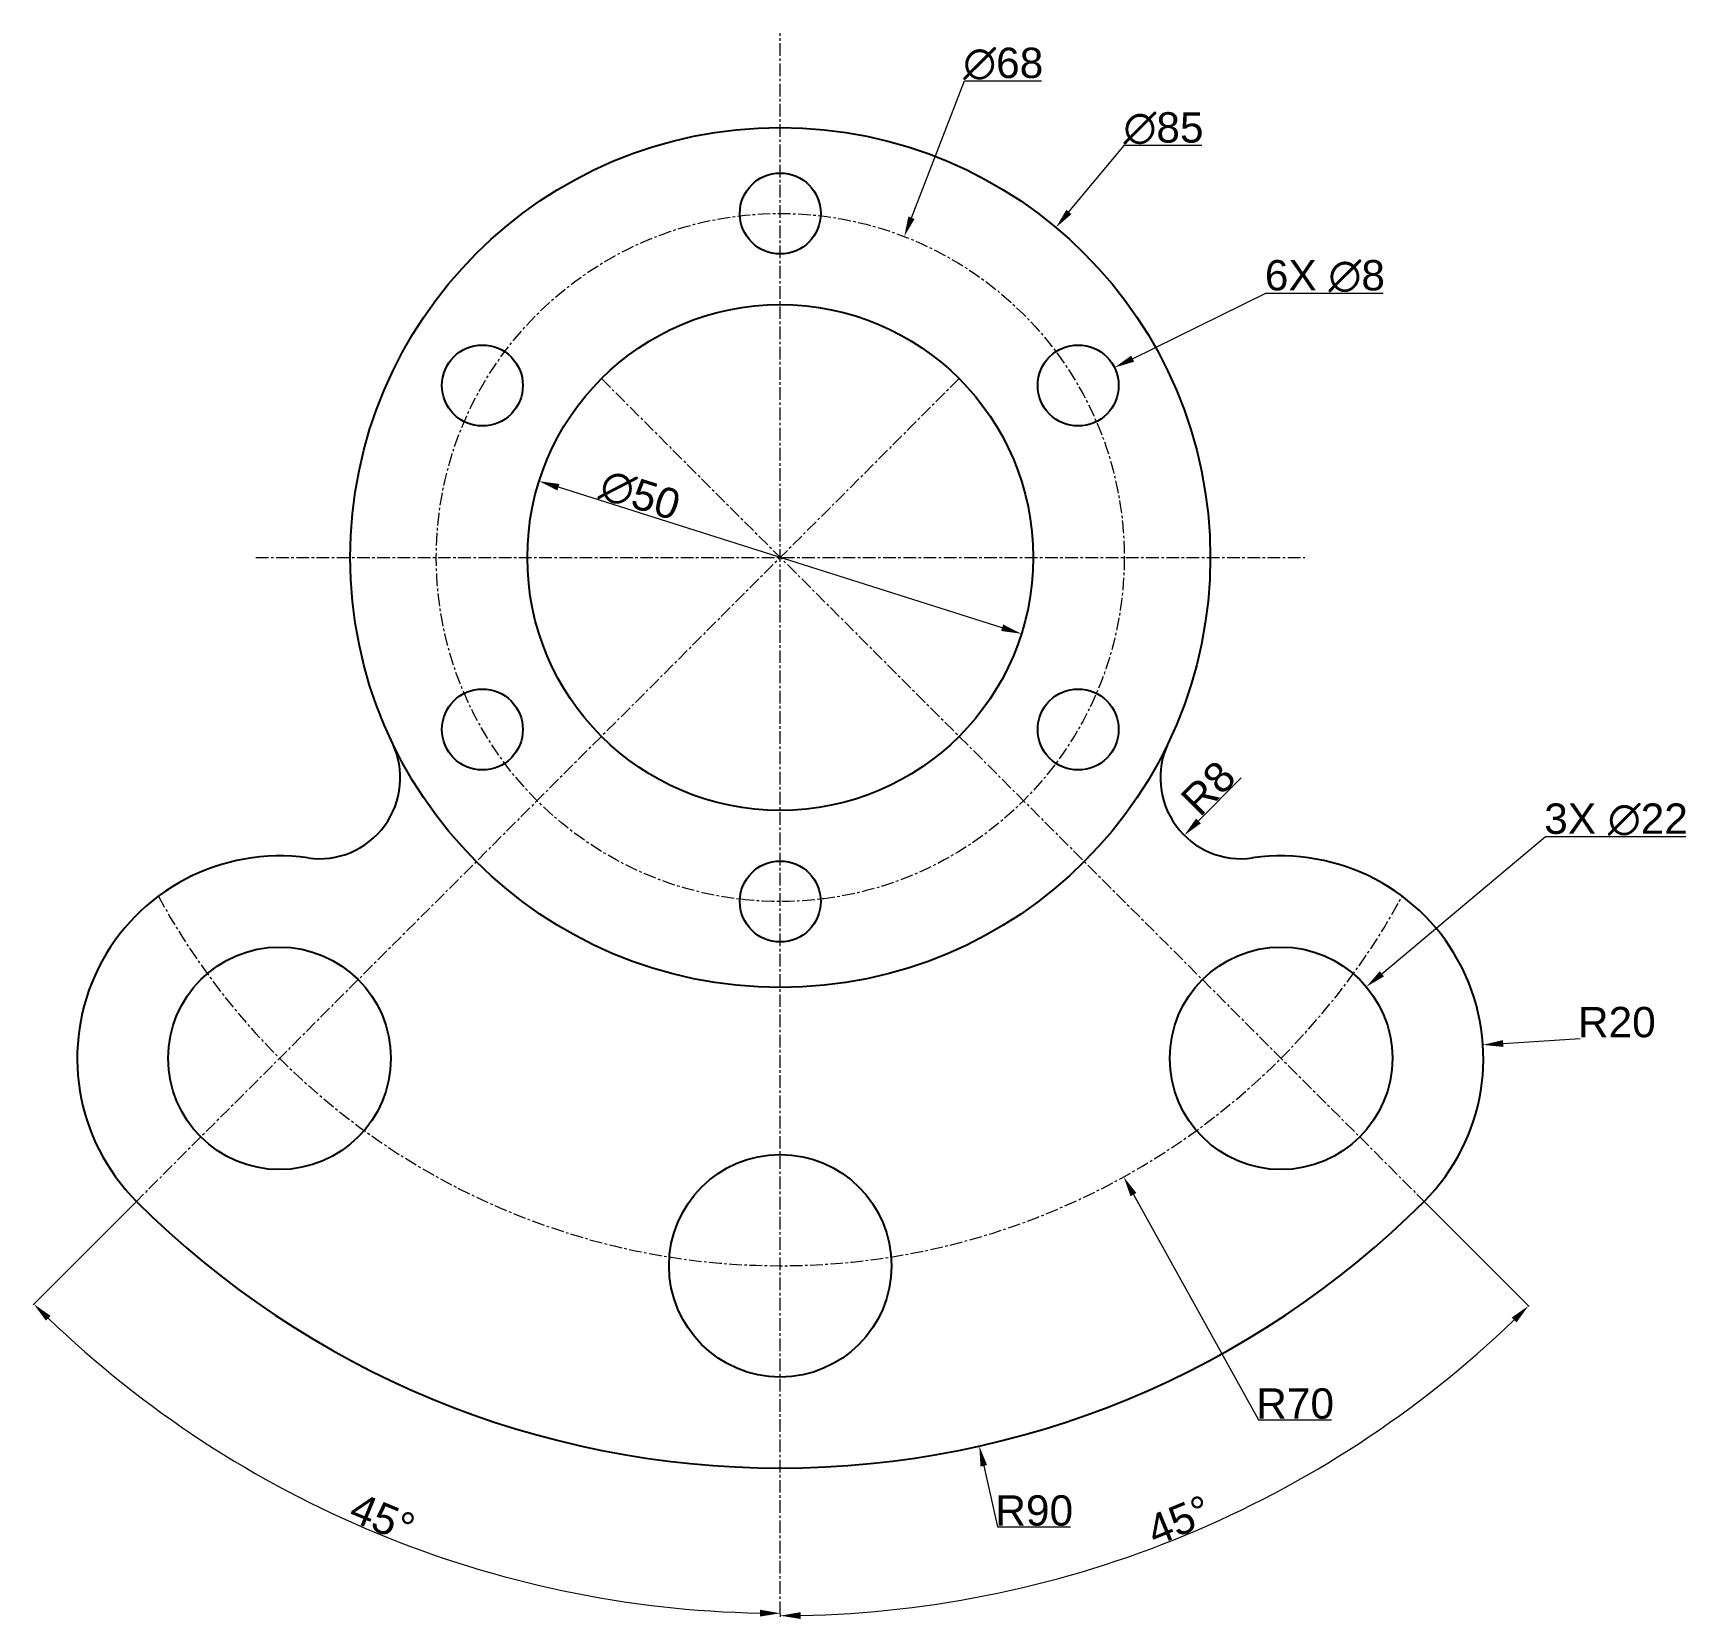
# Model space of a CAD drawing. Header units: millimetres. Extents: x -74 to 90, y -105 to 52.
import ezdxf

# ---------------------------------------------------------------- set-up
doc = ezdxf.new("R2010")
doc.units = ezdxf.units.MM
doc.header["$MEASUREMENT"] = 0
doc.linetypes.add('CENTER', pattern=[2, 1.25, -0.25, 0.25, -0.25])
doc.layers.add('AM_5', color=3, linetype='Continuous', lineweight=15)
doc.layers.add('AM_7', color=4, linetype='CENTER', lineweight=15)
doc.styles.get("Standard").update_dxf_attribs({"font": 'arial.ttf'})
doc.dimstyles.new('AM_ANSI$2', dxfattribs={"dimtxt": 3, "dimasz": 2, "dimexe": 0.1, "dimexo": 0.05, "dimgap": 0.06, "dimtad": 1, "dimtoh": 1, "dimdec": 3, "dimzin": 9, "dimdsep": 46, "dimtxsty": 'Standard', "dimcen": 0, "dimclrd": 256, "dimclre": 256, "dimclrt": 2, "dimadec": 0, "dimazin": 2, "dimtp": 0.1, "dimtm": 0.1, "dimtfac": 0.71, "dimtdec": 3, "dimtofl": 0, "dimtmove": 0, "dimatfit": 3, "dimfxl": 1, "dimtolj": 1, "dimtzin": 7, "dimlwd": -1, "dimlwe": -1, "dimarcsym": 1})
doc.dimstyles.new('AM_ANSI$3', dxfattribs={"dimtxt": 3, "dimasz": 2, "dimexe": 0.1, "dimexo": 0.05, "dimgap": 0.06, "dimtad": 1, "dimtoh": 1, "dimdec": 3, "dimzin": 9, "dimdsep": 46, "dimtxsty": 'Standard', "dimcen": 0, "dimclrd": 256, "dimclre": 256, "dimclrt": 2, "dimadec": 0, "dimazin": 2, "dimtp": 0.1, "dimtm": 0.1, "dimtfac": 0.71, "dimtdec": 3, "dimtofl": 0, "dimtmove": 0, "dimatfit": 0, "dimfxl": 1, "dimtolj": 1, "dimtzin": 7, "dimlwd": -1, "dimlwe": -1, "dimarcsym": 1})
doc.dimstyles.new('AM_ANSI$4', dxfattribs={"dimtxt": 3, "dimasz": 2, "dimexe": 0.1, "dimexo": 0.05, "dimgap": 0.06, "dimtad": 1, "dimtoh": 1, "dimdec": 3, "dimzin": 9, "dimdsep": 46, "dimtxsty": 'Standard', "dimcen": 0, "dimclrd": 256, "dimclre": 256, "dimclrt": 2, "dimadec": 0, "dimazin": 2, "dimtp": 0.1, "dimtm": 0.1, "dimtfac": 0.71, "dimtdec": 3, "dimtofl": 0, "dimtmove": 0, "dimatfit": 0, "dimfxl": 1, "dimtolj": 1, "dimtzin": 7, "dimlwd": -1, "dimlwe": -1, "dimarcsym": 1})

# ---------------------------------------------------------------- blocks, each defined once
blk = doc.blocks.new('*D5')
at = {"layer": 'AM_5', "transparency": 16777216}
for p, q in [((28.53, 34.15), (34.03, 40.74)), ((34.03, 40.74), (41.68, 40.74))]:
    blk.add_line(p, q, dxfattribs=at)
blk.add_solid([(28.27, 34.36), (28.79, 33.94), (27.25, 32.62)], dxfattribs=at)
at = {"layer": 'Defpoints', "color": 0, "transparency": 16777216}
for p in [(27.25, 32.62), (-27.25, -32.62)]:
    blk.add_point(p, dxfattribs=at)
at = {"layer": 'AM_5', "color": 2, "transparency": 16777216, "insert": (37.88, 42.41), "char_height": 3, "attachment_point": 5}
blk.add_mtext('\\A1;∅85', dxfattribs=at)
blk = doc.blocks.new('*D6')
at = {"layer": 'AM_5', "transparency": 16777216}
blk.add_line((21.93, -6.94), (-21.93, 6.94), dxfattribs=at)
for points in [[(-21.83, 7.26), (-22.03, 6.62), (-23.83, 7.54)], [(22.03, -6.62), (21.83, -7.26), (23.83, -7.54)]]:
    blk.add_solid(points, dxfattribs=at)
at = {"layer": 'Defpoints', "color": 0, "transparency": 16777216}
for p in [(-23.83, 7.54), (23.83, -7.54)]:
    blk.add_point(p, dxfattribs=at)
at = {"layer": 'AM_5', "color": 2, "transparency": 16777216, "insert": (-13.86, 6.15), "char_height": 3, "attachment_point": 5, "rotation": 342.4361}
blk.add_mtext('\\A1;∅50', dxfattribs=at)
blk = doc.blocks.new('*D7')
at = {"layer": 'AM_5', "transparency": 16777216}
for p, q in [((12.97, 33.58), (18.2, 47.11)), ((18.2, 47.11), (25.83, 47.11))]:
    blk.add_line(p, q, dxfattribs=at)
blk.add_solid([(12.66, 33.7), (13.28, 33.46), (12.25, 31.72)], dxfattribs=at)
at = {"layer": 'Defpoints', "color": 0, "transparency": 16777216}
for p in [(12.25, 31.72), (-12.25, -31.72)]:
    blk.add_point(p, dxfattribs=at)
at = {"layer": 'AM_5', "color": 2, "transparency": 16777216, "insert": (22.04, 48.79), "char_height": 3, "attachment_point": 5}
blk.add_mtext('\\A1;∅68', dxfattribs=at)
blk = doc.blocks.new('*D8')
at = {"layer": 'AM_5', "transparency": 16777216}
for p, q in [((34.91, -62.97), (47.26, -85.23)), ((47.26, -85.23), (54.47, -85.23))]:
    blk.add_line(p, q, dxfattribs=at)
blk.add_solid([(35.2, -62.81), (34.62, -63.13), (33.94, -61.22)], dxfattribs=at)
at = {"layer": 'Defpoints', "color": 0, "transparency": 16777216}
for p in [(0, 0), (33.94, -61.22)]:
    blk.add_point(p, dxfattribs=at)
at = {"layer": 'AM_5', "color": 2, "transparency": 16777216, "insert": (50.89, -83.64), "char_height": 3, "attachment_point": 5}
blk.add_mtext('\\A1;R70', dxfattribs=at)
blk = doc.blocks.new('*D9')
at = {"layer": 'AM_5', "transparency": 16777216}
for p, q in [((20.11, -89.78), (21.46, -95.8)), ((21.46, -95.8), (28.68, -95.8))]:
    blk.add_line(p, q, dxfattribs=at)
blk.add_solid([(20.44, -89.7), (19.79, -89.85), (19.67, -87.82)], dxfattribs=at)
at = {"layer": 'Defpoints', "color": 0, "transparency": 16777216}
for p in [(0, 0), (19.67, -87.82)]:
    blk.add_point(p, dxfattribs=at)
at = {"layer": 'AM_5', "color": 2, "transparency": 16777216, "insert": (25.1, -94.21), "char_height": 3, "attachment_point": 5}
blk.add_mtext('\\A1;R90', dxfattribs=at)
blk = doc.blocks.new('*D10')
at = {"layer": 'AM_5', "transparency": 16777216}
blk.add_line((-63.67, -63.67), (-73.86, -73.86), dxfattribs=at)
blk.add_arc((0, 0), 104.35, 226.0981, 268.9019, dxfattribs=at)
for points in [[(-72.59, -75.43), (-72.13, -74.95), (-73.79, -73.79)], [(-2, -104), (-2, -104.67), (0, -104.35)]]:
    blk.add_solid(points, dxfattribs=at)
at = {"layer": 'Defpoints', "color": 0, "transparency": 16777216}
for p in [(0, 51.83), (17.68, 17.68), (-63.64, -63.64), (-52.18, -90.37), (0, -104.43)]:
    blk.add_point(p, dxfattribs=at)
at = {"layer": 'AM_5', "color": 2, "transparency": 16777216, "insert": (-39.33, -94.94), "char_height": 3, "attachment_point": 5, "rotation": 337.5}
blk.add_mtext('\\A1;45°', dxfattribs=at)
blk = doc.blocks.new('*D11')
at = {"layer": 'AM_5', "transparency": 16777216}
for p, q in [((63.67, -63.67), (74.03, -74.03)), ((0, -104.48), (0, -104.69))]:
    blk.add_line(p, q, dxfattribs=at)
blk.add_arc((0, 0), 104.59, 271.0956, 313.9044, dxfattribs=at)
for points in [[(72.3, -75.12), (72.77, -75.6), (73.96, -73.96)], [(2, -104.91), (2, -104.24), (0, -104.59)]]:
    blk.add_solid(points, dxfattribs=at)
at = {"layer": 'Defpoints', "color": 0, "transparency": 16777216}
for p in [(0, 51.83), (-17.68, 17.68), (63.64, -63.64), (27.07, -101.03), (0, -104.43)]:
    blk.add_point(p, dxfattribs=at)
at = {"layer": 'AM_5', "color": 2, "transparency": 16777216, "insert": (39.42, -95.17), "char_height": 3, "attachment_point": 5, "rotation": 22.5}
blk.add_mtext('\\A1;45°', dxfattribs=at)
blk = doc.blocks.new('*D12')
at = {"layer": 'AM_5', "transparency": 16777216}
for p, q in [((34.83, 19.65), (48, 26.13)), ((48, 26.13), (59.6, 26.13))]:
    blk.add_line(p, q, dxfattribs=at)
blk.add_solid([(34.68, 19.95), (34.98, 19.35), (33.03, 18.77)], dxfattribs=at)
at = {"layer": 'Defpoints', "color": 0, "transparency": 16777216}
for p in [(33.03, 18.77), (25.86, 15.23)]:
    blk.add_point(p, dxfattribs=at)
at = {"layer": 'AM_5', "color": 2, "transparency": 16777216, "insert": (53.83, 27.8), "char_height": 3, "attachment_point": 5}
blk.add_mtext('\\A1;6X ∅8', dxfattribs=at)
blk = doc.blocks.new('*D13')
at = {"layer": 'AM_5', "transparency": 16777216}
blk.add_line((45.56, -21.78), (41.34, -26.04), dxfattribs=at)
blk.add_solid([(41.1, -25.8), (41.58, -26.27), (39.93, -27.46)], dxfattribs=at)
at = {"layer": 'Defpoints', "color": 0, "transparency": 16777216}
for p in [(45.56, -21.78), (39.93, -27.46)]:
    blk.add_point(p, dxfattribs=at)
at = {"layer": 'AM_5', "color": 2, "transparency": 16777216, "insert": (42.31, -22.8), "char_height": 3, "attachment_point": 5, "rotation": 45.27}
blk.add_mtext('\\A1;R8', dxfattribs=at)
blk = doc.blocks.new('*D14')
at = {"layer": 'AM_5', "transparency": 16777216}
blk.add_line((71.45, -48.04), (79.05, -47.53), dxfattribs=at)
blk.add_solid([(71.43, -47.7), (71.47, -48.37), (69.45, -48.17)], dxfattribs=at)
at = {"layer": 'Defpoints', "color": 0, "transparency": 16777216}
for p in [(69.45, -48.17), (49.5, -49.5)]:
    blk.add_point(p, dxfattribs=at)
at = {"layer": 'AM_5', "color": 2, "transparency": 16777216, "insert": (82.69, -45.94), "char_height": 3, "attachment_point": 5}
blk.add_mtext('\\A1;R20', dxfattribs=at)
blk = doc.blocks.new('*D16')
at = {"layer": 'AM_5', "transparency": 16777216}
for p, q in [((59.46, -41.15), (75.64, -27.58)), ((75.64, -27.58), (89.52, -27.58))]:
    blk.add_line(p, q, dxfattribs=at)
blk.add_solid([(59.25, -40.89), (59.67, -41.4), (57.93, -42.43)], dxfattribs=at)
at = {"layer": 'Defpoints', "color": 0, "transparency": 16777216}
for p in [(57.93, -42.43), (41.07, -56.56)]:
    blk.add_point(p, dxfattribs=at)
at = {"layer": 'AM_5', "color": 2, "transparency": 16777216, "insert": (82.61, -25.91), "char_height": 3, "attachment_point": 5}
blk.add_mtext('\\A1;3X ∅22', dxfattribs=at)

msp = doc.modelspace()

# ---------------------------------------------------------------- linework, layer by layer
for centre, radius in [((0, 0), 42.5), ((0, 34), 4), ((0, 0), 25), ((-29.4449, 17), 4), ((29.4449, 17), 4), ((-29.4449, -17), 4), ((29.4449, -17), 4), ((0, -34), 4), ((-49.4975, -49.4975), 11), ((49.4975, -49.4975), 11), ((0, -70), 11)]:
    msp.add_circle(centre, radius)
for centre, radius, start, end in [((-45.5642, -21.7751), 8, 261.924674, 25.543131), ((45.5642, -21.7751), 8, 154.456869, 278.075326), ((-49.4975, -49.4975), 20, 81.924674, 225), ((49.4975, -49.4975), 20, 315, 98.075326), ((0, 0), 90, 225, 270), ((0, 0), 90, 270, 315)]:
    msp.add_arc(centre, radius, start, end)
at = {"layer": 'AM_7'}
for p, q in [((0, -104.4274), (0, 51.8325)), ((17.6777, 17.6777), (-63.6396, -63.6396)), ((-17.6777, 17.6777), (63.6396, -63.6396)), ((-51.8325, 0), (51.8325, 0))]:
    msp.add_line(p, q, dxfattribs=at)
msp.add_circle((0, 0), 34, dxfattribs=at)
msp.add_arc((0, 0), 70, 208.573579, 331.426421, dxfattribs=at)

# ---------------------------------------------------------------- dimensions: what is measured, and where the dimension line sits
at = {"layer": 'AM_5'}
for base, line1, line2, picture, middle in [((-52.1762, -90.3719), ((17.6777, 17.6777), (-63.6396, -63.6396)), ((0, -104.4274), (0, 51.8325)), '*D10', (-39.3272, -94.9442)), ((27.0711, -101.0309), ((0, -104.4274), (0, 51.8325)), ((-17.6777, 17.6777), (63.6396, -63.6396)), '*D11', (39.4199, -95.1682))]:
    dim = msp.add_angular_dim_2l(base=base, line1=line1, line2=line2, dimstyle='AM_ANSI$2', dxfattribs=at)
    dim.commit()
    dim.dimension.update_dxf_attribs({"geometry": picture, "text_midpoint": middle})
for p1, p2, picture, middle in [((-12.2515, -31.7159), (12.2515, 31.7159), '*D7', (22.043, 47.1131)), ((23.8345, -7.5442), (-23.8345, 7.5442), '*D6', (-14.3689, 4.5481))]:
    dim = msp.add_diameter_dim_2p(p1=p1, p2=p2, dimstyle='AM_ANSI$3', dxfattribs=at)
    dim.commit()
    dim.dimension.update_dxf_attribs({"geometry": picture, "text_midpoint": middle, "dimtype": 163})
dim = msp.add_diameter_dim_2p(p1=(-27.2485, -32.6155), p2=(27.2485, 32.6155), dimstyle='AM_ANSI$3', override={"dimpost": ''}, dxfattribs=at)
dim.commit()
dim.dimension.update_dxf_attribs({"geometry": '*D5', "text_midpoint": (37.8849, 40.7362), "dimtype": 163})
for p1, p2, text, picture, middle in [((25.8556, 15.2345), (33.0342, 18.7655), '6X <>', '*D12', (53.8288, 26.1264)), ((41.0672, -56.5636), (57.9278, -42.4314), '3X <>', '*D16', (82.6108, -27.5827))]:
    dim = msp.add_diameter_dim_2p(p1=p1, p2=p2, text=text, dimstyle='AM_ANSI$3', override={"dimpost": ''}, dxfattribs=at)
    dim.commit()
    dim.dimension.update_dxf_attribs({"geometry": picture, "text_midpoint": middle, "dimtype": 163})
for center, mpoint, picture, middle in [((0, 0), (33.9424, -61.2202), '*D8', (50.8947, -85.2327)), ((0, 0), (19.6732, -87.8235), '*D9', (25.0988, -95.7985)), ((45.5642, -21.7751), (39.934, -27.4586), '*D13', (43.4361, -23.9234)), ((49.4975, -49.4975), (69.4534, -48.17), '*D14', (82.6928, -47.5314))]:
    dim = msp.add_radius_dim(center=center, mpoint=mpoint, dimstyle='AM_ANSI$4', dxfattribs=at)
    dim.commit()
    dim.dimension.update_dxf_attribs({"geometry": picture, "text_midpoint": middle, "dimtype": 164})

doc.saveas('drawing.dxf')
